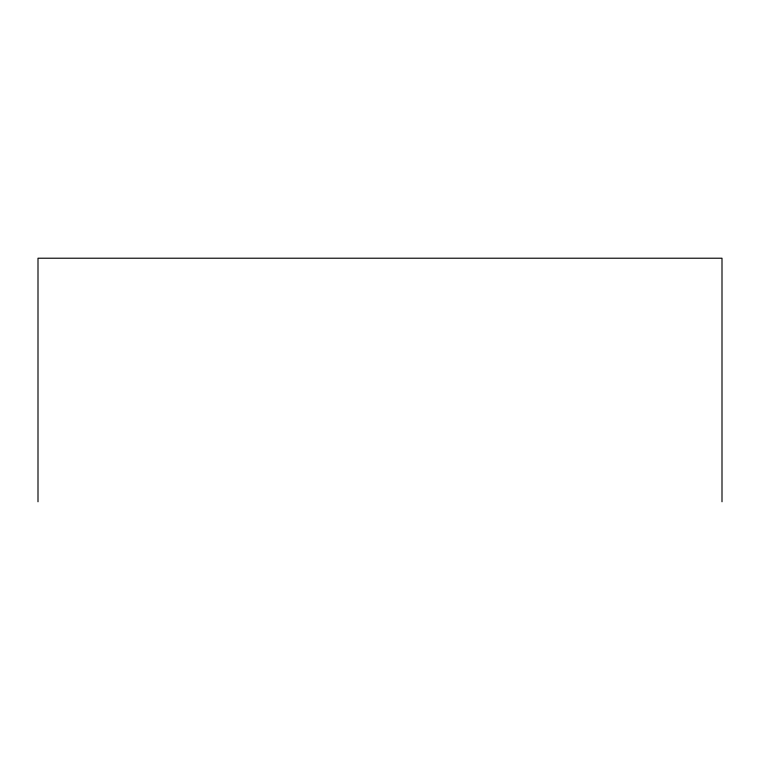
<?xml version="1.0" encoding="UTF-8"?>
<svg xmlns="http://www.w3.org/2000/svg" width="760" height="760" viewBox="0 0 760 760"><rect width="100%" height="100%" fill="white"/><g stroke="black" fill="none" stroke-linecap="round" stroke-linejoin="round"><path stroke-width="1.14" d="M722 501.781L722 258.219L38 258.219L38 501.781"/></g></svg>
